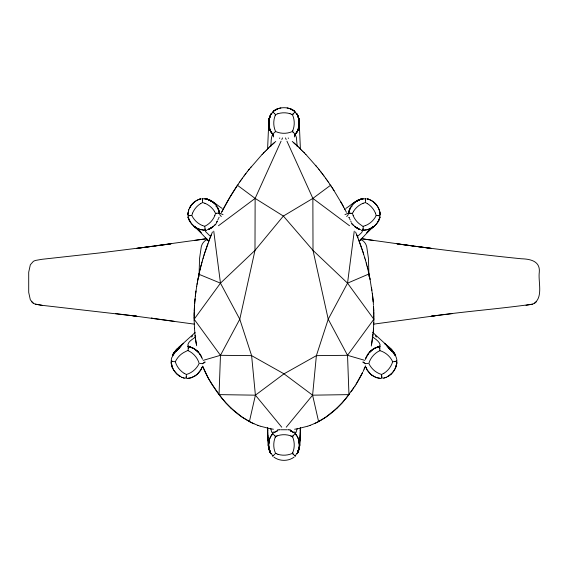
<?xml version="1.0" encoding="UTF-8"?>
<svg xmlns="http://www.w3.org/2000/svg" width="568" height="568" viewBox="0 0 568 568"><rect width="100%" height="100%" fill="white"/><g stroke="black" fill="none" stroke-linecap="round" stroke-linejoin="round"><path stroke-width="0.85" d="M194.135 317.469L194.142 316.759M373.843 319.919L373.794 312.521M281.075 141.134L255.131 198.402L254.989 250.396L239.774 319.23L220.469 355.312L219.042 394.618L219.624 395.385M298.953 119.429L298.363 116.965L299.144 119.933L299.4 126.962C299.222 122.674 299.506 117.966 297.043 114.196C300.479 119.926 300.11 127.63 296.333 133.111L297.653 130.803M199.034 276.609L199.553 258.412L201.285 246.725A12.681 6.156 -90 0 1 202.691 243.367L204.494 241.159L207.498 239.313M373.858 318.527L373.858 317.824M267.627 431.744L267.762 438.056L267.592 428.002C268.217 436.48 266.548 445.93 270.901 453.697L269.651 451.07L268.707 446.895M300.387 427.874L300.365 431.062L300.408 428.002C299.854 436.515 301.416 445.915 297.099 453.697C299.812 449.281 299.656 443.835 299.009 438.879M194.142 316.056L194.149 315.346M300.365 431.062L300.394 427.555M194.185 313.231L194.164 320.615M270.744 114.438L268.849 120.636L268.6 126.962L268.849 120.636L269.637 116.965L268.856 119.933L268.849 127.069L268.856 119.969L270.957 114.196C267.521 119.926 267.89 127.63 271.667 133.111L270.347 130.803M300.316 434.825L300.408 428.002M373.843 319.692L373.716 324.52M194.157 314.991L194.164 314.289M365.693 199.027L365.7 198.623L365.536 200.525M194.171 313.934L194.206 312.521M194.199 312.876L194.277 310.398M267.563 149.689L268.763 122.475M373.78 322.915L373.787 322.454M295.012 135.802L295.062 134.424M194.249 311.108L194.398 307.742M268.636 125.762L268.806 121.616L268.657 124.875L268.657 123.852M373.73 324.292L373.666 325.677M194.291 310.043L194.32 309.333M270.439 452.881C267.642 447.236 267.975 439.923 271.802 434.839C267.926 440.022 267.613 447.47 270.581 453.15M269.232 130.47L269.36 126.075L269.36 128.432L269.282 126.352L270.531 131.151L269.125 127.481L268.643 124.193M194.334 308.985L194.37 308.275M270.794 146.459C271.454 141.538 270.247 135.099 275.146 131.911M373.645 326.139L373.325 330.988M194.384 307.92L194.455 306.684M270.95 453.789L268.763 447.719L269.644 451.056L268.593 444.929L269.062 440.718L268.714 442.848M194.434 307.039L194.476 306.329M269.644 438.815L268.593 444.929M299.343 123.852L299.151 127.069L299.144 119.969L298.363 116.965M188.278 348.021L188.32 346.835L188.256 348.312M194.462 306.507L194.54 305.272M188.264 348.212L188.15 349.923M194.533 305.442L194.696 303.149M373.524 328.247L373.453 329.348M184.153 373.332A19.234 17.828 49.3 0 1 176.165 364.109L175.327 361.724L176.513 359.487A19.234 17.8 -41 0 1 185.715 351.507L188.122 350.3M186.254 376.513L186.403 374.49L188.782 373.63A19.234 17.8 -41 0 0 197.983 365.65L199.169 363.421L198.31 361.042A19.234 17.8 49 0 0 190.33 351.833L188.093 350.648M188.306 346.75L188.008 346.629A197.174 2.954 -25.2 0 1 188.022 346.501M186.261 376.399L186.091 378.352L186.162 377.677M194.668 303.497L194.746 302.439M194.71 302.971L194.852 301.203M373.325 330.995L371.295 346.026M194.796 301.906L194.916 300.493M363.257 226.639L361.191 225.148A18.9 17.21 49.8 0 1 353.168 215.655M367.46 203.685L365.401 202.556L365.693 198.772M362.001 230.132L362.938 230.168L363.243 226.795M299.371 124.165L298.874 127.481L297.469 131.151L298.718 126.352L298.64 128.432L298.64 126.075L298.768 130.47M362.945 230.09L361.674 232.582L357.251 236.7M363.023 229.259L363.073 228.726M373.183 332.642L373.233 332.088M396.904 361.731C396.712 366.786 394.107 371.593 390.259 374.816M187.887 214.306L188.022 212.815M194.881 300.848L194.98 299.79M363.009 229.472L362.952 230.047M368.05 363.477L364.997 363.705L365.501 363.428M194.945 300.138L195.42 295.559M294.373 136.994L294.849 134.9L297.227 131.606M314.31 423.629A59.477 46.519 -13.6 0 0 318.591 421.534L312.599 395.172L316.383 355.639L328.226 319.23L347.531 283.155L354.254 231.162M195.016 299.435L195.08 298.732M372.97 334.829L373.027 334.282M396.649 364.152L396.812 362.668M195.342 296.262L195.591 294.146M195.463 295.204L195.676 293.443M268.991 438.879L268.593 444.226L269.047 449.018M195.633 293.798L195.768 292.74M195.719 293.095L195.861 292.037M195.811 292.392L196.741 286.087M195.903 291.689L196.003 290.986M348.518 213.043L348.092 214.867L346.693 216.571M269.317 118.492L270.773 114.509M344.946 214.654L348.489 213.028L350.385 207.348L354.411 202.599L358.358 200.057L363.279 198.623M353.594 211.282C353.36 214.051 347.616 214.633 348.738 211.559L348.482 212.929L350.122 208.591L349.654 209.457M348.631 212.269L349.135 210.117M269.196 119.181L270.219 115.56L268.856 120.253M196.684 286.435L197.522 281.558M272.803 456.125L272.917 455.415M299.293 446.895L298.953 449.018M197.032 284.341L197.21 283.297M273.201 431.737L272.803 433.718L271.504 435.258L272.796 433.739L271.554 431.659L270.702 428.329M379.694 346.75C381.959 343.207 375.121 338.563 372.267 336.852M371.55 344.662L371.649 344.116A99.244 74.195 -81.1 0 0 372.906 335.383M197.458 281.906L197.65 280.862M197.586 281.21L197.785 280.166M197.714 280.514L197.92 279.477M197.849 279.825L198.054 278.781M297.298 428.329L295.928 432.695L292.776 436.16L293.436 435.507M197.983 279.129L198.189 278.093M198.118 278.441L198.402 277.056M198.331 277.397L199.056 273.982M198.914 274.642L199.198 273.343M199.127 273.662L199.631 271.44M257.865 425.34L253.69 423.629A59.477 46.519 13.6 0 1 249.409 421.534L255.401 395.172L251.617 355.639L239.774 319.23L220.469 283.155L213.745 231.162M199.482 272.079L200.078 269.537M269.047 119.429L269.637 116.965M199.929 270.176L200.234 268.905M214.406 211.282L215.535 213.341L214.789 215.641M200.156 269.225L200.547 267.642M271.611 113.998L272.789 111.861L274.649 113.706M200.39 268.274L200.71 267.01M200.632 267.322L201.029 265.746M200.866 266.378L201.193 265.114M383.833 373.304L381.597 374.49L379.218 373.63A19.234 17.8 41 0 1 370.016 365.65L368.831 363.421L369.69 361.042A19.234 17.8 -49 0 1 377.67 351.833L379.907 350.648L382.285 351.507A19.234 17.8 41 0 1 391.487 359.487L392.673 361.724L391.813 364.102A19.234 17.828 -49.3 0 1 383.847 373.332M392.658 361.759L394.582 361.589M395.747 367.283L396.769 362.725C396.194 369.967 390.535 376.605 383.421 378.189L386.275 377.287M201.115 265.433L201.534 263.857M297.05 453.789L299.35 447.328L297.419 453.15L298.853 449.778L299.826 444.744L299.08 448.954L297.433 453.072L299.656 445.951L298.853 449.778L297.433 453.072M379.389 218.929L378.054 221.634L379.9 217.239C378.6 222.826 374.127 227.306 368.866 229.358C364.727 230.757 373.623 227.725 373.929 226.341L371.06 228.442L373.595 226.554L366.829 232.795L370.94 228.712L362.015 238.311M201.363 264.489L201.697 263.225M201.619 263.538L202.045 261.969M379.907 217.246L379.516 218.687L379.822 217.516M201.874 262.601L202.577 260.087M202.393 260.712L203.117 258.206M379.779 346.714L379.992 346.65A197.174 2.954 25.2 0 0 379.978 346.501M203.032 258.518L203.493 256.956M203.301 257.581L204.061 255.089M203.969 255.401L204.551 253.534M297.561 452.881L299.237 447.719L297.817 452.369M204.16 254.776L204.941 252.291M291.838 114.374L292.421 114.637L293.329 116.994A18.858 17.132 -90 0 1 293.329 129.128L292.421 131.478L290.07 132.387A18.858 17.132 0 0 1 277.929 132.394L275.579 131.478L274.671 129.128A18.858 17.132 -90 0 1 274.671 116.987L275.579 114.637L277.802 113.77M292.612 436.934L290.07 435.613A18.858 17.132 0 0 0 277.929 435.606L275.579 436.522L274.671 438.872A18.858 17.132 -90 0 0 274.671 451.013L275.579 453.363L276.204 453.647M292.634 436.977L293.329 438.872A18.858 17.132 -90 0 1 293.329 451.013L292.385 453.378L290.07 454.265A18.858 17.168 -0.2 0 1 277.915 454.301M298.349 451.07C300.224 445.752 299.641 439.383 296.198 434.839C299.038 438.56 299.876 443.516 299.137 448.067C300.195 444.311 296.872 429.898 299.407 444.85M204.743 252.909L209.833 238.496M205.147 251.674L207.895 243.672M365.941 357.79L365.465 359.246C366.914 354.254 370.62 349.966 375.356 347.836M379.672 218.027C377.635 224.736 371.124 230.076 364.031 230.239M208.57 241.84L208.79 241.23M209.138 240.314L209.478 239.405M209.599 239.1L210.302 237.289M210.068 237.893L211.261 234.875M210.536 236.686L210.898 235.777M365.515 365.842L363.066 371.522M292.776 130.683L292.612 131.066M292.776 452.561L292.612 452.945M211.14 235.18L212.439 231.992M275.224 115.439L275.402 115.013M275.224 437.317L275.402 436.891M186.034 378.061L185.821 378.011M192.566 213.192L191.799 215.457L192.95 217.551A18.9 17.21 40.2 0 0 202.435 225.567M188.775 209.876C190.649 204.551 195.307 200.156 200.823 198.821C195.747 199.993 191.594 203.841 189.314 208.435M364.805 367.588L364.173 369.072M296.432 453.974L295.211 456.132L292.435 453.328L292.797 453.74M202.421 366.63C200.298 372.949 194.242 377.954 187.539 378.402L190.507 377.926L194.746 376.08M352.444 213.376L353.211 215.641M365.565 225.567A18.9 17.21 -40.2 0 0 375.086 217.565L376.201 215.457L375.434 213.192M376.172 215.528L376.655 215.492M215.748 224.381L216.401 222.947M281.806 139.515L282.537 137.903M379.836 216.777L380.127 215.755L377.393 215.556M216.727 222.23L217.232 221.158M217.899 219.738L218.24 219.028M362.611 372.494L355.284 385.594L345.983 398.395M218.581 218.318L219.099 217.253M362.384 372.97L361.425 374.908M367.489 355.525L368.178 354.112L367.872 354.702M366.218 357.797L367.255 355.71M361.177 375.384L358.884 379.637M221.925 211.623L229.728 197.529L238.07 184.387M201.59 368.724L197.281 374.227M189.364 208.449L190.94 205.751M201.732 367.624L201.235 368.54L201.512 368.064M358.621 380.099L358.081 381.029M297.731 130.654L295.19 134.289L296.389 137.513L297.206 146.459M271.291 113.479L270.546 114.743L271.539 113.188M357.812 381.49L356.988 382.868M356.711 383.322L356.15 384.231M359.296 241.443L360.687 239.234M354.709 386.481L355 386.034M452.412 313.607L431.183 316.234C464.922 311.427 498.974 308.928 532.692 304.143C543.974 298.64 537.953 281.962 539.295 272.214C540.402 260.925 530.008 259.022 521.31 258.767C479.782 254.563 438.361 249.409 396.989 243.857L431.183 248.379L416.727 246.476M172.992 354.226L177.599 348.503L195.122 332.543M353.829 387.816L352.927 389.137M173.112 355.192L175.59 351.784L181.071 346.537M238.07 184.394L239.298 182.598M239.291 182.605L239.916 181.71M239.909 181.717L240.541 180.823M396.152 360.396C397.941 363.484 396.208 355.192 394.788 355.185M352.323 390.003L351.713 390.869M240.527 180.83L241.166 179.935M241.151 179.949L241.791 179.055M351.102 391.728L351.407 391.302M241.783 179.069L242.429 178.174M242.415 178.189L244.027 175.981M349.583 393.801L348.958 394.618L312.599 395.172L284 373.836L251.617 355.639L220.469 355.312L194.149 319.23L220.469 283.155L254.989 250.396L283.361 216.053L312.869 198.402L330.533 185.289L329.93 184.387M321.864 419.702L326.472 416.742A65.774 50.204 -41.6 0 0 334.793 410.202L342.177 402.847L348.958 394.618L347.531 355.312L373.85 319.23L347.531 283.155L313.011 250.396L283.361 216.053L255.131 198.402L237.467 185.289M367.602 355.014C370.087 351.109 373.929 347.921 378.508 346.892L375.377 347.822M244.013 176.002L245 174.681M244.986 174.703L245.326 174.248M245.312 174.269L245.653 173.815M245.639 173.836L245.987 173.382M295.956 133.437L296.631 132.55M245.965 173.403L247.307 171.664M173.212 355.185L171.493 358.188L171.202 361.184L172.196 361.496L171.387 361.418M247.286 171.685L247.641 171.238M247.62 171.259L248.642 169.96M248.628 169.981L262.132 154.432M248.983 169.534L249.316 169.108M250.666 167.439L251.006 167.02M286.244 427.207L312.599 395.172M345.777 398.637L344.748 399.872M360.226 240.491L362.576 237.658M344.542 400.113L341.773 403.245M171.848 360.396L171.323 361.397M341.666 403.365L338.656 406.496M292.761 114.303L295.197 111.861L296.389 113.998M292.875 114.189L293.436 113.621M292.818 436.125L292.421 436.522M350.413 207.902L352.117 206.099M191.565 337.001L192.722 335.794M262.118 154.446L265.149 151.337M275.26 131.797L275.579 131.478M263.254 153.261L264.006 152.487M175.59 351.784L178.473 348.88M191.849 204.494L194.079 202.251M214.427 225.496L215.499 224.417L210.749 228.428L207.98 229.664L212.041 227.519M265.135 151.351L266.3 150.193M275.026 453.91L272.803 456.139L271.568 453.974M352.174 204.814L356.619 200.973L362.647 198.715C356.072 199.829 351.216 205.048 345.784 208.442M338.542 406.61L337.044 408.072M266.278 150.208L267.84 148.681M371.713 350.215L369.463 352.416L374.269 348.454L378.494 346.856M177.891 349.469L179.502 347.9M267.429 149.079L268.614 147.936M268.593 147.957L270.574 146.09M336.923 408.186L325.599 417.331M269.764 146.842L270.155 146.48M270.546 146.111L271.362 145.358M369.789 228.414L368.817 229.316L373.595 226.554M271.334 145.38L275.757 141.425M272.129 144.655L274.145 142.838M188.15 346.444L188.732 345.94M371.586 228.208L373.375 226.596M391.387 373.801L387.667 376.598L389.009 375.76M534.595 303.305L536.469 301.686M294.785 112.159L295.175 111.875M181.313 345.273L179.048 347.169L182.349 344.407L175.583 350.577L180.517 345.947M180.099 346.267L183.712 343.285M203.103 363.179L204.814 361.951M279.413 138.336L279.839 137.981M197.302 374.213L194.767 376.059M396.691 361.39L395.655 361.504M273.215 111.328C279.271 106.472 288.729 106.472 294.785 111.328M218.46 225.752L255.131 198.402M218.73 394.213L219.042 394.618L255.401 395.172L284 373.836L316.383 355.639L347.531 355.312L364.812 360.361M294.089 457.126C288.324 461.429 279.676 461.429 273.911 457.126M273.542 111.065L277.873 108.708L280.869 107.92M195.733 336.852C192.779 339.302 186.829 341.858 188.001 346.622M361.837 198.828L358.997 199.723L354.063 202.833L356.924 200.809L362.263 198.75M354.411 202.599L359.778 199.46M273.861 110.895L277.433 108.864M273.911 110.874L277.816 108.722M325.471 417.423L318.591 421.534A60.336 48.06 -13.6 0 1 314.303 423.629L310.135 425.34M200.539 203.685L202.634 202.535L204.899 203.309M321.594 419.858L318.591 421.534M358.997 199.723L356.264 201.171L359.381 199.581L362.718 198.708M207.98 229.586L213.362 226.511L208.073 229.536M202.449 225.524L204.714 226.291L206.809 225.148A18.9 17.21 -49.8 0 0 214.832 215.655M204.714 226.291L205.517 231.51L210.749 236.7M361.205 230.388L361.66 230.21M363.264 199.084L365.671 198.608M347.531 283.155L368.944 273.982M363.101 203.309L365.401 202.556M365.551 225.524L363.286 226.291M276.566 436.089L277.092 435.897M310.135 425.34L308.012 426.092M307.735 426.185L297.625 428.755M188.285 215.705L190.841 215.535M203.188 360.361L220.469 355.312M376.79 347.289L377.493 347.098M188.107 215.755L188.548 215.733M200.93 198.828L199.396 199.226M396.634 361.418L395.939 361.482M377.514 347.084L378.224 346.934M348.489 213.028L350.889 213.241M187.98 215.783L188.164 216.777M366.296 229.735L363.47 230.146M297.625 428.755L294.565 429.238M526.011 305.314L532.692 304.143M154.908 245.958L171.011 243.857L136.817 248.379L206.482 238.716M194.583 240.441L206.78 238.681M373.417 324.172L435.237 315.751M151.273 246.476L99.854 252.909L41.989 259.299L35.308 260.471L33.405 261.308L30.338 264.773L28.705 272.214L28.705 292.399L30.338 299.84L33.405 303.305L35.308 304.143L41.989 305.314L136.817 316.234L115.588 313.607M218.353 213.135L219.624 213.064L223.054 214.654M280.897 429.756L287.103 429.756M190.663 215.556L191.402 215.492M216.749 213.27L216.06 213.334M216.628 213.284L219.468 213.035C218.659 205.63 211.97 199.574 204.721 198.623M190.244 215.591L188.832 215.712M191.345 215.492L191.721 215.464M215.556 213.376L215.954 213.341M290.39 429.685L288.721 429.798M395.115 361.546L394.469 361.596M202.499 363.428L203.003 363.705L199.95 363.477M202.819 198.587L204.736 199.084M203.969 230.239L198.608 229.131L194.071 226.341L196.94 228.442L194.405 226.554L201.171 232.795L197.06 228.712L205.985 238.311M204.53 230.146L201.704 229.735M279.279 429.798L277.61 429.685M175.327 361.724L172.431 361.511M379.921 215.762L376.761 215.499M379.275 209.855L380.162 214.285C379.779 207.071 374.099 200.419 367.07 198.828M209.003 199.723L211.736 201.171L209.003 199.723L205.353 198.715C211.921 199.822 216.784 205.055 222.216 208.442M205.999 230.132L205.062 230.168L204.941 228.918M132.763 315.751L194.583 324.172M413.092 245.958L361.22 238.681M273.435 429.238L270.375 428.755M174.206 321.31L151.273 318.144L154.908 318.655M361.518 238.716L373.417 240.441M35.308 304.143L41.989 305.314M260.265 426.185L270.375 428.755M205.282 198.708L208.619 199.581L213.937 202.833L208.222 199.46M189.776 346.934L194 348.503L197.749 351.315M205.737 198.75L211.076 200.809L215.868 204.842M200.397 355.014C197.912 351.109 194.071 347.921 189.492 346.892L190.429 347.084M206.163 198.828L211.381 200.973L213.639 202.627M189.506 346.856L193.731 348.454L198.537 352.416L196.287 350.215M287.131 107.92L290.127 108.708L294.458 111.065M190.507 347.098L192.623 347.822M183.144 377.819L184.593 378.196L181.724 377.287M368.604 199.226L367.162 198.828C374.17 200.469 379.708 207.128 380.113 214.306M196.365 228.024L200.625 229.834L196.329 228.031L193.759 226.213L189.74 221.456L188.093 217.246L189.946 221.634L188.611 218.929M290.07 113.735L292.009 114.445M277.929 454.265L275.956 453.534M259.988 426.092L258.128 425.439M206.34 230.21L206.795 230.388M290.908 435.897L291.483 436.11M258.39 425.531L257.865 425.34M198.985 274.301L220.469 283.155M186.403 374.49L184.167 373.304M360.502 239.313L363.506 241.159L365.309 243.367A12.681 6.156 90 0 1 366.715 246.732L368.447 258.412L368.966 276.609M253.953 423.742L253.697 423.629A60.336 48.06 13.6 0 1 249.409 421.534L242.529 417.423M359.927 229.536L354.638 226.511L360.02 229.586M290.184 108.722L294.139 110.895M181.71 377.28L176.57 373.765M290.567 108.864L294.089 110.874M249.409 421.534L241.528 416.742A65.774 50.204 41.6 0 1 233.207 410.202L225.823 402.847L219.816 395.633M179.034 375.796L180.354 376.612L177.77 374.845L173.631 370.073L171.77 365.827L171.231 362.725L172.253 367.283M363.186 361.951L364.897 363.179M371.926 375.192L376.016 377.429L380.461 378.402C374.511 377.99 369.094 373.985 366.41 368.724M242.401 417.331L231.077 408.186M272.825 111.875L273.215 112.159M354.723 226.646L360.02 229.664L357.251 228.428L352.501 224.417L353.573 225.496M194.405 226.554L196.62 228.194L191.515 223.934L188.327 218.027M286.925 141.134L312.869 198.402L349.54 225.752M370.698 374.213L371.955 375.207M288.161 137.981L288.587 138.336M385.651 344.407L388.952 347.169L384.287 343.285L390.401 348.503L395.008 354.226M386.929 346.537L392.41 351.784L394.888 355.192M387.901 346.267L372.878 332.543M379.268 345.94L379.85 346.444M31.531 301.686L33.405 303.305M292.243 141.425L296.666 145.38M293.855 142.838L295.871 144.655M194.625 226.596L196.414 228.208M296.638 145.358L298.236 146.842M198.211 228.414L199.183 229.316M293.564 132.621L292.421 131.478L293.478 132.536M297.057 145.742L297.454 146.111M292.875 453.818L293.478 454.421M298.214 146.821L299.407 147.957M230.956 408.072L229.458 406.61M299.386 147.936L300.571 149.079M300.16 148.681L301.722 150.208M275.068 436.011L275.579 436.522M274.607 113.664L275.402 114.466M221.307 216.571L219.908 214.867L219.482 213.043M388.498 347.9L390.11 349.469M301.7 150.193L302.865 151.351M389.527 348.88L392.41 351.784M293.393 132.451L295.197 134.254M272.803 433.746L274.649 435.592M274.607 435.55L275.146 436.089M229.231 406.383L226.334 403.365M373.921 202.251L376.151 204.494M302.851 151.337L305.882 154.446M304.008 152.501L304.384 152.891M370.719 374.227L366.779 369.42L365.579 366.63M375.278 335.794L376.435 337.001M305.868 154.432L317.334 167.439M215.883 206.099L217.587 207.902M197.735 351.308L200.689 355.007L202.535 359.246M175.491 372.615L176.612 373.801M226.227 403.245L224.935 401.81M224.722 401.569L222.223 398.637M295.204 433.739L296.496 435.258L295.204 433.725L294.799 431.737M273.627 136.994L273.151 134.9L270.269 130.654M270.773 131.606L272.803 134.268M315.957 165.764L316.305 166.183M205.424 237.658L207.774 240.491M255.401 395.172L281.756 427.207M222.017 398.395L212.184 384.792A82.126 57.467 61.4 0 1 204.736 371.117A77.262 54.059 61.4 0 1 202.606 366.133L208.591 378.7L216.593 391.302M317.32 167.425L318.698 169.129M318.683 169.108L319.372 169.981M319.358 169.96L320.38 171.259M320.359 171.238L320.714 171.685M320.693 171.664L322.035 173.403M321.041 172.118L321.374 172.544M322.013 173.382L322.361 173.836M271.369 132.55L272.044 133.437M322.347 173.815L322.688 174.269M322.674 174.248L323.014 174.703M323 174.681L323.987 176.002M218.417 393.801L217.807 392.978M323.973 175.981L325.585 178.189M173.531 369.867L175.512 372.644M217.501 392.559L216.593 391.302M325.57 178.174L326.217 179.069M326.209 179.055L326.849 179.949M326.834 179.935L327.473 180.83M327.459 180.823L328.091 181.717M328.084 181.71L328.709 182.605M328.702 182.598L329.93 184.394M331.4 186.588L330.533 185.289L332.472 188.214M332.046 187.561L333.324 189.527M332.692 188.548L334.062 190.678M297.256 114.438L299.144 120.253L299.144 126.6L299.144 120.253M296.46 113.188L297.454 114.743L296.709 113.479M333.743 190.188L341.794 203.649M207.313 239.234L208.704 241.443M366.488 368.064L366.765 368.54L366.268 367.624M340.445 201.257L340.835 201.938M341.027 202.279L342.177 204.338M381.824 377.535L381.923 378.387M341.993 203.997L343.313 206.404M342.369 204.686L343.69 207.1M218.346 209.457L217.878 208.591L219.518 212.929L218.879 210.203M343.505 206.752L346.437 212.326M171.096 361.731L172.281 367.311M347.531 355.312L328.226 319.23L313.011 250.396L312.869 198.402M344.435 208.484L344.989 209.528M297.227 114.509L298.803 119.181M200.128 354.702L199.822 354.112L200.511 355.525M270.567 453.072L269.147 449.778L268.174 444.744L268.92 448.954L270.567 453.072L268.344 445.951L270.24 452.476M200.745 355.71L201.782 357.797M172.154 367.077L173.652 370.102M348.901 217.253L349.164 217.785M349.079 217.608L349.419 218.318M349.76 219.028L350.186 219.922M350.768 221.158L351.272 222.23M351.684 223.132L352.089 224.026M351.926 223.664L352.252 224.381M285.463 137.903L286.194 139.515M355.561 231.992L356.739 234.875M270.183 452.369L268.65 447.328L268.856 448.06M356.619 234.577L357.698 237.289M356.981 235.479L357.222 236.082M357.577 236.984L357.932 237.893M357.819 237.587L363.058 252.291M358.522 239.405L358.749 240.016M359.09 240.924L359.43 241.84M359.544 242.145L359.771 242.756M359.991 243.367L361.617 247.968M361.83 248.585L362.036 249.196M362.242 249.814L362.448 250.431M362.654 251.056L364.883 258.206M363.257 252.909L363.648 254.152M364.791 257.893L365.423 260.087M298.356 438.815L299.286 442.756M365.338 259.775L366.303 263.225M188.178 217.516L188.498 218.68L188.1 217.239M366.211 262.913L366.807 265.114M269.644 451.056L268.827 447.96L269.601 450.956M366.722 264.802L367.29 267.01M367.212 266.69L367.766 268.905M367.688 268.586L368.369 271.44M368.298 271.121L368.802 273.343M368.44 271.76L368.589 272.391M368.731 273.031L369.527 276.708M369.086 274.642L369.314 275.679M369.456 276.368L369.811 278.093M369.74 277.745L369.945 278.781M369.882 278.441L370.08 279.477M370.016 279.129L372.409 294.146M196.656 345.749L196.351 344.116A99.244 74.195 81.1 0 1 195.094 335.383L194.476 328.24M219.39 212.297L219.262 211.559L219.482 213.028M381.902 378.324L381.795 377.209M295.083 455.415L295.197 456.125M371.536 287.834L371.699 288.885M298.683 118.492C296.311 110.476 299.947 120.672 299.343 124.875L299.194 121.616L299.364 125.762M371.749 289.233L371.898 290.284M372.324 293.443L372.494 294.849M372.452 294.501L372.58 295.559M372.537 295.204L372.658 296.262M372.615 295.907L372.736 296.965M171.188 362.668L171.351 364.152M372.693 296.617L373.084 300.493M202.3 198.786L202.478 200.745M372.771 297.32L372.849 298.022M372.885 298.377L372.984 299.435M373.02 299.79L373.148 301.203M373.119 300.848L373.204 301.906M202.3 198.708L202.634 202.535M373.176 301.551L373.254 302.439M202.336 199.063L202.293 198.658M381.81 377.379L381.739 376.399M373.29 302.971L373.467 305.442M379.907 350.648L379.772 348.738M381.625 374.837L381.597 374.49M381.696 375.867L381.753 376.62M381.653 375.27L381.703 375.931M379.779 348.858L379.687 346.799L379.722 348.021M194.476 328.247L194.164 320.608M373.538 306.507L373.566 307.039M373.552 306.855L373.63 308.275M373.602 307.742L373.723 310.398M299.237 122.475L300.436 149.689M373.652 308.63L373.68 309.34M373.694 309.695L373.751 311.108M373.737 310.753L373.801 312.876M272.938 134.424L272.988 135.802M373.822 313.579L373.836 314.289M267.592 428.002L267.635 431.062L267.613 427.874M373.85 315.701L373.858 316.411M267.606 427.555L267.635 431.062M194.142 317.824L194.142 318.527M216.678 222.386A196.847 143.278 -61.5 0 1 217.331 220.987M221.378 212.688A196.847 143.278 -61.5 0 1 237.445 185.267M196.351 344.123A93.613 66.009 81.1 0 1 195.094 335.383M280.116 429.848A67.152 53.498 13.6 0 1 279.555 429.82M288.445 429.82A67.152 53.498 -13.6 0 1 287.884 429.848M367.475 203.656A18.9 17.21 49.8 0 1 375.476 213.177M353.566 211.261A18.9 17.21 -40.2 0 1 363.087 203.259M192.524 213.177A18.9 17.21 -49.8 0 1 200.525 203.656M204.913 203.259A18.9 17.21 40.2 0 1 214.434 211.261M277.922 113.706A18.858 17.168 -0.2 0 1 290.085 113.699M362.789 362.093A219.851 3.607 27.5 0 1 364.173 363.037M203.827 363.037A219.851 3.607 -27.5 0 1 205.211 362.093M380.12 213.54L380.148 214.605L380.12 213.54M300.373 431.744L300.238 438.056L300.373 431.744M187.88 213.54L187.852 214.605L188.725 209.855L187.831 214.285L187.88 213.54M300.209 437.821L300.117 440.931L300.309 434.96L300.209 437.821M268.856 119.969L268.856 126.6L268.856 119.969M268.856 439.98L268.6 443.487L268.856 439.98M299.4 123.107L298.363 129.241L299.407 123.057M298.647 450.332L297.227 453.463L298.647 450.332M173.815 353.012L172.324 355.511L174.539 351.855L177.599 348.503L173.815 353.012M292.74 114.317L292.435 114.672L292.74 114.317M275.153 431.857L273.925 432.709L277.894 430.544L275.104 431.85M191.984 377.429L191.231 377.699L191.984 377.429M376.733 377.685L376.016 377.429L376.769 377.699M291.533 431.176L290.106 430.544L294.075 432.709L290.163 430.544L292.896 431.85L291.533 431.176M389.755 347.886L386.687 345.273L392.417 350.577L389.755 347.886M393.461 351.855L390.401 348.503L393.461 351.855L395.676 355.511L393.461 351.855M270.773 453.463L269.353 450.332L270.773 453.463M269.637 129.241L268.593 123.057L269.637 129.241M299.4 443.487L299.144 439.98L299.4 443.487M267.791 437.821L267.691 434.96L267.883 440.931L267.791 437.821"/></g></svg>
